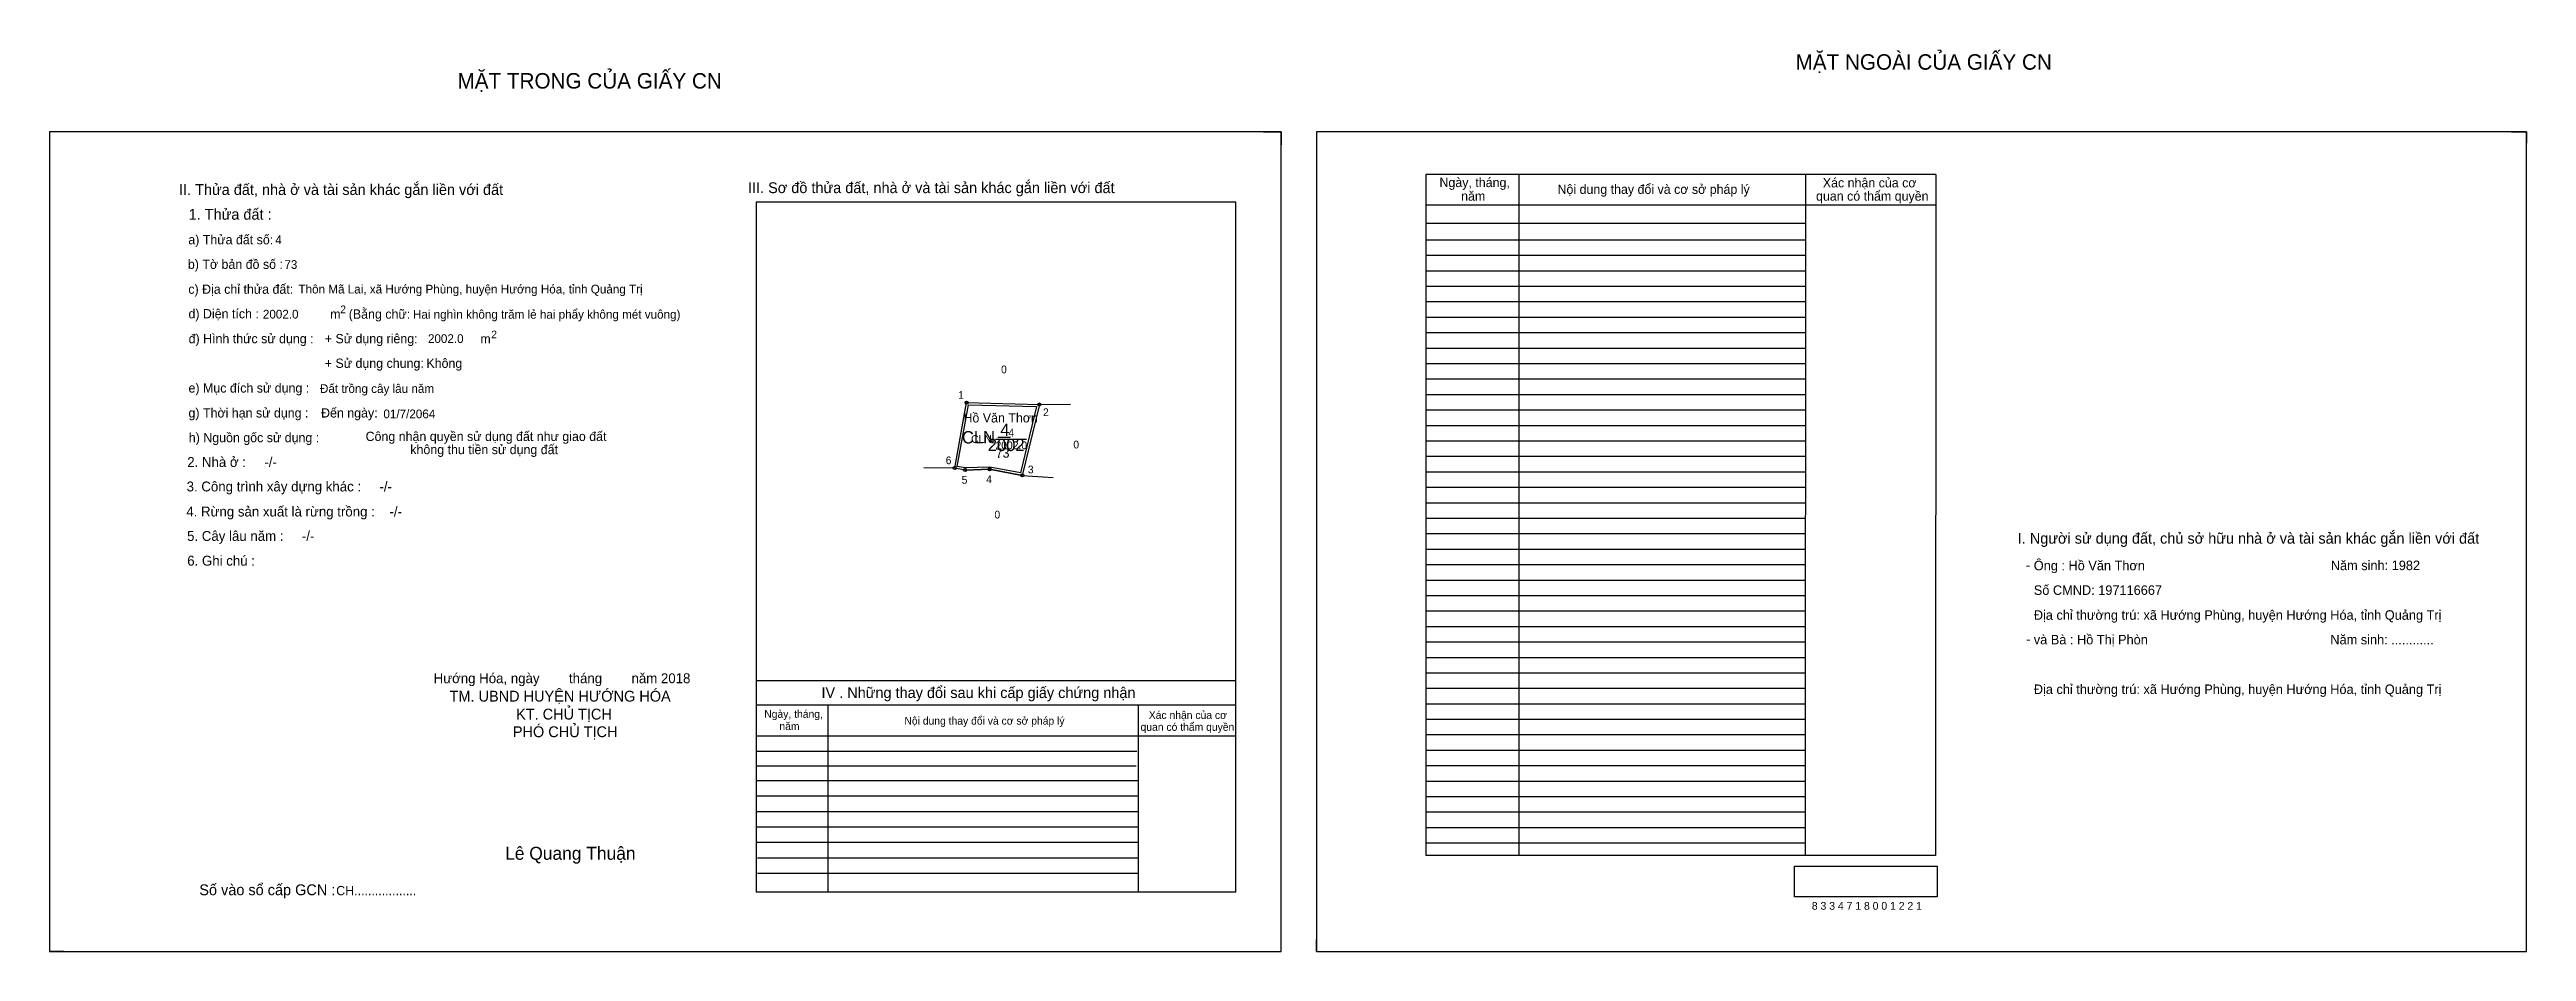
# Model space of a CAD drawing. Extents: x 533270 to 536777, y 1846666 to 1847249.
# Drawn here: x 535176 to 536777, y 1846666 to 1847249 of the extents above.
import ezdxf

# ---------------------------------------------------------------- set-up
doc = ezdxf.new("R2010")
doc.units = 0
for name, color, linetype in [('Default', 7, 'Continuous'), ('Level 10', 7, 'Continuous'), ('Level 11', 7, 'Continuous'), ('Level 13', 7, 'Continuous'), ('Level 2', 7, 'Continuous'), ('Level 27', 7, 'Continuous'), ('Level 3', 7, 'Continuous'), ('Level 36', 7, 'Continuous'), ('Level 4', 7, 'Continuous'), ('Level 5', 7, 'Continuous'), ('Level 55', 7, 'Continuous'), ('Level 6', 7, 'Continuous'), ('Level 7', 7, 'Continuous'), ('Level 8', 7, 'Continuous'), ('Level 9', 7, 'Continuous')]:
    doc.layers.add(name, color=color, linetype=linetype)

msp = doc.modelspace()

# ---------------------------------------------------------------- linework, layer by layer
at = {"layer": 'Level 10'}
for p, q in [((535960.4, 1847195.7), (535971.7, 1847195.7)), ((535971.7, 1847195.7), (535971.7, 1847187.3)), ((536767.2, 1847195.7), (536776.8, 1847195.7)), ((536776.8, 1847195.7), (536776.8, 1847188.3)), ((535815.5, 1847019.4), (535804.4, 1846973.6)), ((535767.4, 1846977), (535783.3, 1846977.5)), ((535783.3, 1846977.5), (535804.4, 1846973.6)), ((535175.6, 1846673.5), (535175.6, 1846665.7)), ((535184.8, 1846665.7), (535175.6, 1846665.7)), ((535994.5, 1846665.7), (535994.5, 1846673.5)), ((535994.5, 1846665.7), (536001.6, 1846665.7))]:
    msp.add_line(p, q, dxfattribs=at)
for points in [[(535175.6, 1846665.7), (535971.7, 1846665.7), (535971.7, 1847195.7), (535175.6, 1847195.7)], [(535994.5, 1846665.7), (536776.8, 1846665.7), (536776.8, 1847195.7), (535994.5, 1847195.7)], [(535815.5, 1847019.4), (535804.4, 1846973.6), (535783.3, 1846977.5), (535767.4, 1846977), (535760.7, 1846978.3), (535768.4, 1847020.6)], [(535813.7, 1847018.1), (535803.3, 1846975.3), (535783.4, 1846978.9), (535767.5, 1846978.4), (535762.3, 1846979.4), (535769.6, 1847019.2)]]:
    msp.add_lwpolyline(points, close=True, dxfattribs=at)
at = {"layer": 'Level 11'}
for centre in [(535768.4, 1847020.6), (535815.5, 1847019.4), (535815.5, 1847019.4), (535760.7, 1846978.3), (535767.4, 1846977), (535783.3, 1846977.5), (535804.4, 1846973.6)]:
    msp.add_circle(centre, 1, dxfattribs=at)
at = {"layer": 'Level 27'}
for p, q in [((535815.5, 1847019.4), (535835.5, 1847019.7)), ((535760.7, 1846978.3), (535740.7, 1846978.5)), ((535804.4, 1846973.6), (535824.3, 1846972.2))]:
    msp.add_line(p, q, dxfattribs=at)
at = {"layer": 'Level 6'}
msp.add_lwpolyline([(536303.5, 1846720.8), (536395.9, 1846720.8), (536395.9, 1846701), (536303.5, 1846701)], close=True, dxfattribs=at)
at = {"layer": 'Level 7'}
for p, q in [((536310.5, 1847125.7), (536065.3, 1847125.7)), ((536310.5, 1847115.7), (536065.3, 1847115.7)), ((536310.5, 1847105.7), (536065.3, 1847105.7)), ((536310.5, 1847095.7), (536065.3, 1847095.7)), ((536310.5, 1847085.7), (536065.3, 1847085.7)), ((536310.5, 1847075.7), (536065.3, 1847075.7)), ((536310.5, 1847065.7), (536065.3, 1847065.7)), ((536310.5, 1847055.7), (536065.3, 1847055.7)), ((536310.5, 1847045.7), (536065.3, 1847045.7)), ((536310.5, 1847035.7), (536065.3, 1847035.7)), ((536310.5, 1847025.7), (536065.3, 1847025.7)), ((536310.5, 1847015.7), (536065.3, 1847015.7)), ((536310.5, 1847005.7), (536065.3, 1847005.7)), ((535788.7, 1846998.2), (535796.7, 1846998.2)), ((536310.5, 1846995.7), (536065.3, 1846995.7)), ((536310.5, 1846985.7), (536065.3, 1846985.7)), ((536310.5, 1846975.7), (536065.3, 1846975.7)), ((536310.5, 1846965.7), (536065.3, 1846965.7)), ((536310.5, 1846955.7), (536065.3, 1846955.7)), ((536310.5, 1846945.7), (536065.3, 1846945.7)), ((536310.5, 1846935.7), (536065.3, 1846935.7)), ((536310.5, 1846925.7), (536065.3, 1846925.7)), ((536310.5, 1846915.7), (536065.3, 1846915.7)), ((536310.5, 1846905.7), (536065.3, 1846905.7)), ((536310.5, 1846895.7), (536065.3, 1846895.7)), ((536310.5, 1846885.7), (536065.3, 1846885.7)), ((536310.5, 1846875.7), (536065.3, 1846875.7)), ((536310.5, 1846865.7), (536065.3, 1846865.7)), ((536310.5, 1846855.7), (536065.3, 1846855.7)), ((536310.5, 1846845.7), (536065.3, 1846845.7)), ((536310.5, 1846835.7), (536065.3, 1846835.7)), ((536310.5, 1846825.7), (536065.3, 1846825.7)), ((536310.5, 1846815.7), (536065.3, 1846815.7)), ((535878.5, 1846795), (535632.4, 1846795)), ((536310.5, 1846805.7), (536065.3, 1846805.7)), ((536310.5, 1846795.7), (536065.3, 1846795.7)), ((535878.1, 1846785.6), (535632.4, 1846785.6)), ((535879.3, 1846776.1), (535632.4, 1846776.1)), ((536310.5, 1846785.7), (536065.3, 1846785.7)), ((535879.3, 1846766.1), (535632.4, 1846766.1)), ((536310.5, 1846775.7), (536065.3, 1846775.7)), ((536310.5, 1846765.7), (536065.3, 1846765.7)), ((535879.3, 1846756.1), (535632.4, 1846756.1)), ((535879.3, 1846746.1), (535632.4, 1846746.1)), ((536310.5, 1846755.7), (536065.3, 1846755.7)), ((536310.5, 1846745.7), (536065.3, 1846745.7)), ((535879.3, 1846736.1), (535632.4, 1846736.1)), ((536310.5, 1846735.7), (536065.3, 1846735.7)), ((535879.3, 1846726.1), (535633.2, 1846726.1)), ((535879.3, 1846716.1), (535633.2, 1846716.1))]:
    msp.add_line(p, q, dxfattribs=at)
at = {"layer": 'Level 8'}
for p, q in [((536394.9, 1847168.2), (536065.3, 1847168.2)), ((536065.3, 1847168.2), (536065.3, 1846727.7)), ((536125.3, 1847168.2), (536125.3, 1846727.7)), ((536310.7, 1847168), (536310.5, 1846727.7)), ((536394.9, 1847168.2), (536394.8, 1846727.7)), ((535942.4, 1847150.3), (535632.4, 1847150.3)), ((535632.4, 1847150.3), (535632.4, 1846704.3)), ((535942.4, 1846704.3), (535942.4, 1847150.3)), ((536394.9, 1847148.2), (536065.3, 1847148.2)), ((536310.5, 1847136.4), (536065.3, 1847136.4)), ((535942.4, 1846840.7), (535632.4, 1846840.7)), ((535942.4, 1846825), (535632.4, 1846825)), ((535678.7, 1846825), (535678.7, 1846704.3)), ((535879.3, 1846825), (535879.3, 1846704.3)), ((535942.4, 1846805), (535632.4, 1846805)), ((536394.8, 1846727.7), (536065.3, 1846727.7)), ((535632.4, 1846704.3), (535942.4, 1846704.3))]:
    msp.add_line(p, q, dxfattribs=at)
at = {"layer": 'Level 9'}
msp.add_line((535787.1, 1846997.1), (535807.2, 1846997.1), dxfattribs=at)

# ---------------------------------------------------------------- texts
at = {"layer": 'Default'}
for s, p in [('e) Mục đích sử dụng :', (535265.4, 1847027.1)), ('g) Thời hạn sử dụng :', (535265.4, 1847011)), ('Đến ngày:', (535351.1, 1847011)), ('h) Nguồn gốc sử dụng :', (535265.6, 1846995)), ('Công nhận quyền sử dụng đất như giao đất', (535379.9, 1846995.8)), ('không thu tiền sử dụng đất', (535408.8, 1846987.3))]:
    msp.add_text(s, height=6, dxfattribs=at).set_placement(p)
at = {"layer": 'Level 13'}
for s, p in [('4', (535795.4, 1846998.7)), ('CLN', (535771.3, 1846994.6)), ('2002.0', (535787.1, 1846990.5))]:
    msp.add_text(s, height=5, dxfattribs=at).set_placement(p)
at = {"layer": 'Level 2'}
msp.add_text('Hồ Văn Thơn', height=6, dxfattribs=at).set_placement((535766.4, 1847007.8))
at = {"layer": 'Level 3'}
msp.add_text('CLN ', height=8, dxfattribs=at).set_placement((535765.4, 1846994.2))
at = {"layer": 'Level 36'}
for p in [(535790.7, 1847039.6), (535837.4, 1846991), (535786.4, 1846945.7)]:
    msp.add_text('0', height=5, dxfattribs=at).set_placement(p)
at = {"layer": 'Level 4'}
msp.add_text('4', height=8, dxfattribs=at).set_placement((535790.2, 1846999.1))
at = {"layer": 'Level 5'}
msp.add_text('2002', height=8, dxfattribs=at).set_placement((535782.1, 1846989.3))
at = {"layer": 'Level 55'}
for s, height, p in [('1', 0.8, (535768.2, 1847020.6)), ('0', 0.22, (535768.4, 1847020.4)), ('0', 0.22, (535768.4, 1847020.4)), ('2', 0.8, (535815.2, 1847019.4)), ('0', 0.22, (535815.4, 1847019.2)), ('0', 0.22, (535815.4, 1847019.2)), ('0', 0.22, (535815.4, 1847019.2)), ('6', 0.8, (535760.4, 1846978.3)), ('0', 0.22, (535760.6, 1846978.1)), ('0', 0.22, (535760.6, 1846978.1)), ('0', 0.22, (535760.6, 1846978.1)), ('0', 0.22, (535760.6, 1846978.1)), ('5', 0.8, (535767.1, 1846977)), ('0', 0.22, (535767.3, 1846976.8)), ('0', 0.22, (535767.3, 1846976.8)), ('4', 0.8, (535783, 1846977.5)), ('0', 0.22, (535783.2, 1846977.3)), ('0', 0.22, (535783.2, 1846977.3)), ('3', 0.8, (535804.1, 1846973.6)), ('0', 0.22, (535804.3, 1846973.4)), ('0', 0.22, (535804.3, 1846973.4)), ('0', 0.22, (535804.3, 1846973.4))]:
    msp.add_text(s, height=height, dxfattribs=at).set_placement(p)
at = {"layer": 'Level 6'}
for s, height, p in [('4', 5.63, (535321.5, 1847123.1)), ('73', 5.63, (535327.4, 1847107.1)), ('Thôn Mã Lai, xã Hướng Phùng, huyện Hướng Hóa, tỉnh Quảng Trị', 5.64, (535336.5, 1847091.2)), ('2002.0', 5.63, (535313.5, 1847075)), ('Hai nghìn không trăm lẻ hai phẩy không mét vuông)', 5.632, (535410.5, 1847074.9)), ('2002.0', 5.63, (535420.2, 1847059.2)), ('Đất trồng cây lâu năm', 5.64, (535350.4, 1847026.9)), ('01/7/2064', 5.64, (535391.4, 1847010.5)), ('Ông : Hồ Văn Thơn', 6.16, (536458.3, 1846912.2)), ('Năm sinh: 1982', 6.16, (536650.3, 1846912.3)), ('Số CMND: 197116667', 6.16, (536458.3, 1846896.3)), ('Địa chỉ thường trú: xã Hướng Phùng, huyện Hướng Hóa, tỉnh Quảng Trị', 6.16, (536458.3, 1846880.2)), ('và Bà : Hồ Thị Phòn', 6.16, (536458.3, 1846864.3)), ('Năm sinh: ............', 6.16, (536650, 1846864.3)), ('Địa chỉ thường trú: xã Hướng Phùng, huyện Hướng Hóa, tỉnh Quảng Trị', 6.16, (536458.3, 1846832.2)), ('8 3 3 4 7 1 8 0 0 1 2 2 1', 5.04, (536314.8, 1846692.7))]:
    msp.add_text(s, height=height, dxfattribs=at).set_placement(p)
at = {"layer": 'Level 7'}
for s, height, p in [('MẶT NGOÀI CỦA GIẤY CN', 10, (536304.3, 1847235.9)), ('MẶT TRONG CỦA GIẤY CN', 10, (535439.3, 1847223.7)), ('II. Thửa đất, nhà ở và tài sản khác gắn liền với đất', 7, (535259.3, 1847154.9)), ('III. Sơ đồ thửa đất, nhà ở và tài sản khác gắn liền với đất', 7, (535627.1, 1847156.1)), ('Ngày, tháng,', 6, (536074.1, 1847160)), ('Nội dung thay đổi và cơ sở pháp lý', 6, (536150.4, 1847155.6)), ('Xác nhận của cơ', 6, (536321.9, 1847159.8)), ('1. Thửa đất :', 7, (535265.5, 1847138.9)), ('năm', 6, (536088.1, 1847151.2)), (' quan có thẩm quyền', 6, (536315.3, 1847151.2)), ('a) Thửa đất số:', 6, (535265.3, 1847123)), ('b) Tờ bản đồ số :', 6, (535265, 1847107.1)), ('c) Địa chỉ thửa đất:', 6, (535265.3, 1847091)), ('d) Diện tích :', 6, (535265.4, 1847075.1)), ('2', 5, (535363.5, 1847078.4)), ('(Bằng chữ:', 6, (535369, 1847074.9)), ('đ) Hình thức sử dụng :', 6, (535265.5, 1847059)), ('+ Sử dụng riêng:', 6, (535353.5, 1847059)), ('m', 6, (535357, 1847074.9)), ('2', 5, (535461.1, 1847062.2)), ('+ Sử dụng chung:', 6, (535353.5, 1847043.1)), ('Không', 6, (535419.2, 1847043.1)), ('m', 6, (535454.1, 1847058.9)), ('2. Nhà ở :     -/-', 6.4, (535264.6, 1846979)), ('3. Công trình xây dựng khác :     -/-', 6.4, (535264.2, 1846963.2)), ('4. Rừng sản xuất là rừng trồng :    -/-', 6.4, (535264, 1846947)), ('5. Cây lâu năm :     -/-', 6.4, (535264.5, 1846931.2)), ('I. Người sử dụng đất, chủ sở hữu nhà ở và tài sản khác gắn liền với đất', 7, (536447.9, 1846929.4)), ('6. Ghi chú :', 6.4, (535264.6, 1846915.2)), ('-', 6.4, (536453.2, 1846912.4)), ('-', 6.4, (536453.3, 1846864.5)), ('Hướng Hóa, ngày        tháng        năm 2018', 6.4, (535423.9, 1846839.2)), ('TM. UBND HUYỆN HƯỚNG HÓA', 7, (535434.2, 1846827.3)), ('KT. CHỦ TỊCH', 7, (535477.2, 1846815.7)), ('IV . Những thay đổi sau khi cấp giấy chứng nhận', 7, (535674.6, 1846829.6)), ('PHÓ CHỦ TỊCH', 7, (535475.1, 1846804.3)), ('Ngày, tháng,', 5, (535637.6, 1846816.8)), ('năm', 5, (535647.4, 1846808.9)), ('Nội dung thay đổi và cơ sở pháp lý', 5, (535728.2, 1846812.4)), (' quan có thẩm quyền', 5, (535879, 1846808.4)), ('Xác nhận của cơ', 5, (535886.2, 1846816.1)), ('Lê Quang Thuận', 8.4, (535470.1, 1846725)), ('Số vào sổ cấp GCN :', 7, (535272.4, 1846702.1)), ('CH..................', 6, (535360.9, 1846702.1))]:
    msp.add_text(s, height=height, dxfattribs=at).set_placement(p)
msp.add_text('73', height=6, rotation=2, dxfattribs=at).set_placement((535787.3, 1846984.8))
at = {"layer": 'Level 9'}
for s, p in [('1', (535763, 1847023.1)), ('2', (535817.8, 1847011.9)), ('6', (535754.9, 1846980.8)), ('5', (535765.2, 1846968.2)), ('4', (535781.1, 1846968.6)), ('3', (535808, 1846974.9))]:
    msp.add_text(s, height=5, dxfattribs=at).set_placement(p)

doc.saveas('drawing.dxf')
